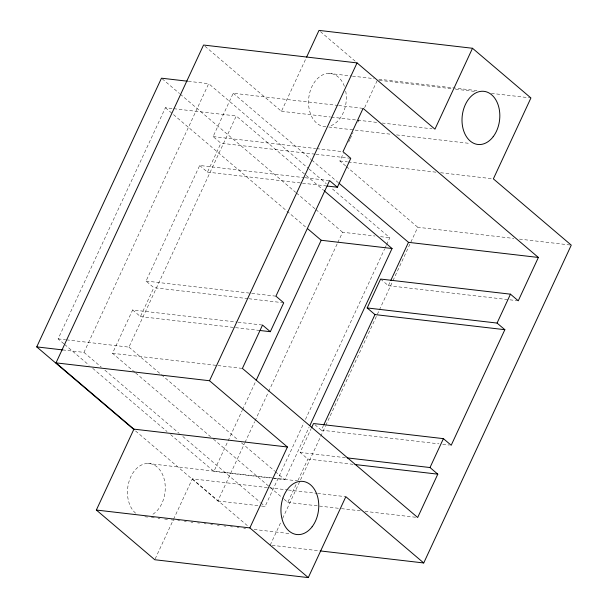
<?xml version="1.0" encoding="UTF-8"?>
<svg xmlns="http://www.w3.org/2000/svg" width="608" height="608" viewBox="0 0 608 608"><rect width="100%" height="100%" fill="white"/><g stroke="black" fill="none" stroke-linecap="round" stroke-linejoin="round"><path stroke-width="0.46" stroke-dasharray="3.04 2.28" d="M63.878 343.786L58.11 338.884L165.406 107.73L172.862 108.596M62.662 349.912L83.965 352.389L208.696 83.676L308.271 168.386M134.877 372.309L112.51 353.294L132.635 309.951L237.105 322.111M247.958 298.634L153.832 287.683L146.042 281.056L199.69 165.482L304.167 177.642M315.012 154.166L220.894 143.214L213.104 136.587L233.221 93.244L337.698 105.404M132.635 309.951L140.425 316.578L153.832 287.683M199.69 165.482L207.48 172.11L220.894 143.214M66.5 339.857L128.957 347.13L236.254 115.976L305.497 174.876M204.987 46.261L281.443 111.302L305.809 58.801M155.177 558.874L173.158 520.144M173.554 519.285L192.333 478.83L287.447 489.904M345.633 165.908L339.864 160.998L343.459 153.254M348.658 142.067L349.851 139.483M350.254 138.624L353.05 132.597M357.846 122.269L359.039 119.692M364.633 107.639L377.021 80.963M170.628 434.598L213.91 471.413L242.227 410.4M242.622 409.541L255.786 381.186M135.592 430.988L217.846 500.962L244.629 443.255M245.032 442.396L254.63 421.724M255.026 420.865L268.219 392.441M268.622 391.582L337.379 243.443M337.782 242.584L342.578 232.248L374.992 236.018M261.372 506.023L265.08 506.456L303.856 422.917M305.459 419.467L384.613 248.938M385.016 248.079L386.209 245.495M386.612 244.636L389.812 237.743L331.36 188.024M272.635 478.245L284.757 479.659L309.084 427.242M353.081 464.307L307.906 459.048L300.116 452.42L311.159 428.625M284.179 499.32L287.782 502.383L296.066 484.538M298.042 480.29L307.906 459.048M314.944 424.734L321.313 430.152L323.304 425.874M380.585 279.057L388.375 285.684L390.351 281.436M270.233 545.095L281.025 521.839M282.629 518.396L325.409 426.231M325.804 425.372L378.982 310.817M379.384 309.951L392.578 281.527M392.973 280.668L417.764 227.263L513.821 238.442M328.92 73.393L351.523 76.023M352.465 76.129L374.125 78.652M378.83 79.2L477.713 90.706M379.301 80.317L451.82 88.76M455.582 89.194L475.357 91.496M491.37 93.358L530.921 97.964M188.32 81.305L208.696 83.676M338.641 105.511L363.105 108.361M281.443 111.302L330.41 117.002M331.352 117.108L378.442 122.588M382.204 123.029L432.121 128.835M173.797 108.71L236.254 115.976M328.746 127.011L391.841 134.353M396.545 134.9L469.999 143.45M213.104 136.587L315.696 148.527M316.639 148.633L342.053 151.597M315.955 154.28L349.843 158.217M339.864 160.998L347.396 161.88M348.338 161.986L435.921 172.178M440.633 172.725L492.427 178.76M305.11 177.749L329.582 180.599M207.48 172.11L301.606 183.061M302.541 183.168L326.07 185.911M519.468 239.104L571.269 245.13M380.547 236.664L389.812 237.743M388.375 285.684L518.259 300.8M146.042 281.056L275.933 296.172M248.892 298.748L282.781 302.685M238.047 322.217L262.519 325.067M140.425 316.578L259.016 330.38M58.11 338.884L65.565 339.75M112.51 353.294L216.988 365.446M217.93 365.56L242.402 368.41M321.313 430.152L438.968 443.848M442.73 444.281L449.32 445.048M300.116 452.42L346.233 457.786M147.858 463.456L273.106 478.032M274.048 478.139L297.593 480.882M213.91 471.413L271.7 478.139M288.39 490.01L316.639 493.301M317.581 493.407L345.838 496.698M287.782 502.383L340.495 508.524M341.43 508.63L361.198 510.933M364.967 511.366L417.673 517.499M217.846 500.962L260.444 505.917M144.856 516.747L147.676 517.074M151.445 517.514L154.272 517.841M158.042 518.282L159.919 518.502M164.631 519.05L167.458 519.376M171.22 519.817L174.048 520.144M177.817 520.585L179.702 520.798M184.406 521.345L186.291 521.565M190.996 522.112L192.88 522.333M197.592 522.88L199.477 523.1M204.182 523.648L206.066 523.868M210.778 524.415L212.656 524.636M217.368 525.183L219.252 525.403M223.957 525.95L225.842 526.171M230.554 526.718L232.438 526.938M237.143 527.486L239.028 527.706M243.74 528.253L245.617 528.474M254.098 529.462L289.879 533.626M272.118 545.315L319.2 550.795M320.439 31.624L355.779 61.689M346.355 166.524L417.764 227.263M233.221 93.244L311.121 159.509M311.843 160.124L338.527 182.826M308.993 169.001L326.314 183.73M306.219 175.492L323.532 190.22M162.184 78.797L179.504 93.526M180.226 94.141L295.678 192.348M296.4 192.964L315.157 208.924M315.879 209.54L342.578 232.248M165.406 107.73L306.052 227.377M128.957 347.13L160.694 374.125M161.416 374.733L237.872 439.774M241.475 442.844L274.656 471.063M275.378 471.679L284.757 479.659M135.592 372.924L210.611 436.734M213.492 439.189L283.457 498.704M83.965 352.389L101.285 367.126M104.888 370.188L179.216 433.413M182.818 436.483L260.026 502.162M260.748 502.77L265.08 506.456M64.6 344.402L89.125 365.264M92.728 368.334L167.025 431.528M192.333 478.83L248.596 526.688M135.63 513.213A26.737 18.787 -83.4 0 1 133.669 471.876A26.737 18.787 -83.4 0 1 162.936 475.395A26.737 18.787 -83.4 0 1 151.392 515.113M325.918 126.677A26.737 18.787 -83.4 0 1 311.843 86.784A26.737 18.787 -83.4 0 1 344.5 86.64M345.716 91.162A26.737 18.787 -83.4 0 1 329.217 126.259"/><path stroke-width="0.91" d="M134.148 429.757L36.731 346.894L161.462 78.181L187.393 81.198M133.912 429.134L96.353 510.036L249.858 527.904L287.409 447.002L133.912 429.134L56.012 362.87L203.543 45.038L357.048 62.905L434.948 129.17L472.5 48.268L530.921 97.964L493.369 178.866L571.269 245.13L423.73 562.962L320.142 550.909M306.614 57.084L318.995 30.4L472.5 48.268M56.012 362.87L209.517 380.737L357.048 62.905M259.958 330.486L270.309 331.694L283.723 302.799L275.933 296.172L329.582 180.599L337.372 187.226L350.778 158.331L342.988 151.704L363.105 108.361L538.376 257.458L518.259 300.8L510.469 294.173L380.585 279.057L367.171 307.952L374.961 314.579L504.853 329.696L451.204 445.269L443.414 438.642L313.523 423.525L311.554 427.774M256.188 380.327L321.199 240.259L392.054 248.505L309.882 425.524M323.699 425.015L374.961 314.579M390.739 280.584L408.492 242.341L538.376 257.458M96.353 510.036L154.782 559.732L308.279 577.6L345.838 496.698L423.73 562.962M347.176 457.892L430 467.537L443.414 438.642M367.171 307.952L497.063 323.068L510.469 294.173M430 467.537L437.79 474.164L417.673 517.499L242.402 368.41L262.519 325.067L270.309 331.694M327.013 186.018L337.372 187.226M36.731 346.894L62.662 349.912M354.966 464.52L437.79 474.164M339.249 183.441L408.492 242.341M497.063 323.068L504.853 329.696M324.246 190.828L392.054 248.505M307.496 228.6L321.199 240.259M209.517 380.737L287.409 447.002M249.858 527.904L308.279 577.6M312.132 526.748A26.737 18.787 -83.4 0 0 306.189 482.205A26.737 18.787 -83.4 0 0 281.253 514.938A26.737 18.787 -83.4 0 0 312.132 526.748M493.194 136.686A26.737 18.787 -83.4 0 0 487.251 92.142A26.737 18.787 -83.4 0 0 462.316 124.876A26.737 18.787 -83.4 0 0 493.194 136.686"/></g></svg>
